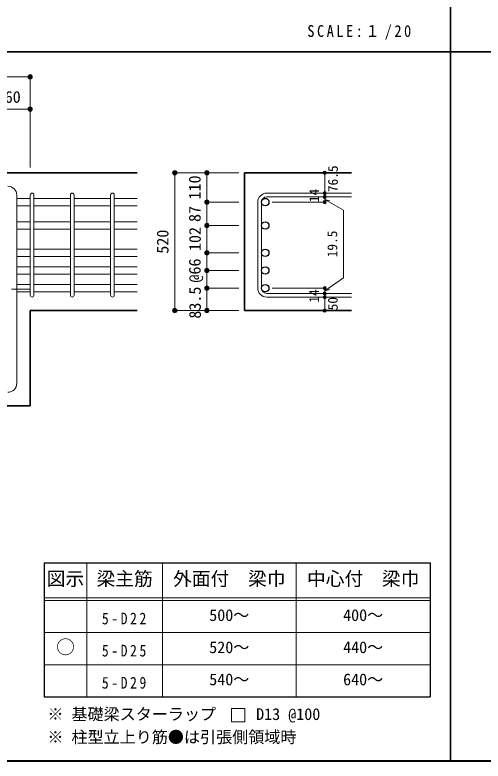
# Model space of a CAD drawing. Units: millimetres at full size, sheet at 1:20; some dimension numbers follow another scale. Extents: x -3982 to 3969, y -2797 to 2801.
# Drawn here: x -2376 to -628, y -2797 to -10 of the extents above; entities that cross this region are included whole.
import ezdxf
from ezdxf.enums import TextEntityAlignment as Align

# ---------------------------------------------------------------- set-up
doc = ezdxf.new("R2010")
doc.units = ezdxf.units.MM
doc.header["$LTSCALE"] = 20
doc.header["$PDMODE"] = 32
doc.header["$PDSIZE"] = 12
doc.linetypes.add('CHAIN1', pattern=[8, 5, -1, 1, -1])
for name, color, linetype, lineweight in [('6-1_躯体線', 2, 'Continuous', 35), ('6-4_フープ', 7, 'Continuous', 18), ('6-5_梁主筋', 7, 'Continuous', 18), ('6-6_S.T.P.', 7, 'Continuous', 18), ('6-7_文字', 7, 'Continuous', 18), ('6-D_寸法', 4, 'Continuous', 9), ('6-E_枠', 7, 'Continuous', 18), ('F-0_枠', 6, 'Continuous', 40)]:
    doc.layers.add(name, color=color, linetype=linetype, lineweight=lineweight)
doc.styles.add('ＭＳ ゴシック', font='')
doc.styles.get('ＭＳ ゴシック').set_extended_font_data('MS Gothic')

msp = doc.modelspace()

# ---------------------------------------------------------------- linework, layer by layer
at = {"layer": '6-1_躯体線'}
for p, q in [((-1918.87, -599.67), (-3188.87, -599.67)), ((-1519.2, -599.67), (-1119.2, -599.67)), ((-1519.2, -599.67), (-1519.2, -1114.17)), ((-1918.87, -1114.17), (-2318.87, -1114.17)), ((-2318.87, -1469.67), (-2318.87, -1114.17)), ((-1519.2, -1114.17), (-1119.2, -1114.17)), ((-2318.87, -1469.67), (-2538.37, -1469.67))]:
    msp.add_line(p, q, dxfattribs=at)
at = {"layer": '6-4_フープ'}
msp.add_line((-2368.87, -1386.17), (-2368.87, -683.17), dxfattribs=at)
for centre, start, end in [((-2402.37, -683.17), 0, 90), ((-2402.37, -1386.17), 270, 0)]:
    msp.add_arc(centre, 33.5, start, end, dxfattribs=at)
at = {"layer": '6-5_梁主筋'}
for p, q in [((-2318.87, -695.28), (-2368.87, -695.28)), ((-2168.87, -695.28), (-2304.87, -695.28)), ((-2018.87, -695.28), (-2154.87, -695.28)), ((-1918.87, -695.28), (-2004.87, -695.28)), ((-2318.87, -723.28), (-2368.87, -723.28)), ((-2168.87, -723.28), (-2304.87, -723.28)), ((-2018.87, -723.28), (-2154.87, -723.28)), ((-1918.87, -723.28), (-2004.87, -723.28)), ((-2318.87, -782.67), (-2368.87, -782.67)), ((-2168.87, -782.67), (-2304.87, -782.67)), ((-2018.87, -782.67), (-2154.87, -782.67)), ((-1918.87, -782.67), (-2004.87, -782.67)), ((-2318.87, -810.67), (-2368.87, -810.67)), ((-2168.87, -810.67), (-2304.87, -810.67)), ((-2018.87, -810.67), (-2154.87, -810.67)), ((-1918.87, -810.67), (-2004.87, -810.67)), ((-2318.87, -884.67), (-2368.87, -884.67)), ((-2168.87, -884.67), (-2304.87, -884.67)), ((-2018.87, -884.67), (-2154.87, -884.67)), ((-1918.87, -884.67), (-2004.87, -884.67)), ((-2318.87, -912.67), (-2368.87, -912.67)), ((-2168.87, -912.67), (-2304.87, -912.67)), ((-2018.87, -912.67), (-2154.87, -912.67)), ((-1918.87, -912.67), (-2004.87, -912.67)), ((-2318.87, -950.67), (-2368.87, -950.67)), ((-2168.87, -950.67), (-2304.87, -950.67)), ((-2018.87, -950.67), (-2154.87, -950.67)), ((-1918.87, -950.67), (-2004.87, -950.67)), ((-2318.87, -978.67), (-2368.87, -978.67)), ((-2168.87, -978.67), (-2304.87, -978.67)), ((-2018.87, -978.67), (-2154.87, -978.67)), ((-1918.87, -978.67), (-2004.87, -978.67)), ((-2318.87, -1016.67), (-2368.87, -1016.67)), ((-2168.87, -1016.67), (-2304.87, -1016.67)), ((-2018.87, -1016.67), (-2154.87, -1016.67)), ((-1918.87, -1016.67), (-2004.87, -1016.67)), ((-2318.87, -1044.67), (-2368.87, -1044.67)), ((-2168.87, -1044.67), (-2304.87, -1044.67)), ((-2018.87, -1044.67), (-2154.87, -1044.67)), ((-1918.87, -1044.67), (-2004.87, -1044.67))]:
    msp.add_line(p, q, dxfattribs=at)
at = {"layer": '6-5_梁主筋', "color": 3, "lineweight": 25}
for centre in [(-1441.2, -709.28), (-1441.2, -796.67), (-1441.2, -898.67), (-1441.2, -964.67), (-1441.2, -1030.67)]:
    msp.add_circle(centre, 14, dxfattribs=at)
at = {"layer": '6-6_S.T.P.'}
for p, q in [((-2318.87, -1057.17), (-2318.87, -683.17)), ((-2318.87, -1057.17), (-2318.87, -683.17)), ((-2318.87, -1057.17), (-2318.87, -683.17)), ((-2318.87, -1057.17), (-2318.87, -683.17)), ((-2304.87, -1057.17), (-2304.87, -683.17)), ((-2304.87, -1057.17), (-2304.87, -683.17)), ((-2304.87, -1057.17), (-2304.87, -683.17)), ((-2304.87, -1057.17), (-2304.87, -683.17)), ((-2168.87, -1057.17), (-2168.87, -683.17)), ((-2154.87, -1057.17), (-2154.87, -683.17)), ((-2018.87, -1057.17), (-2018.87, -683.17)), ((-2004.87, -1057.17), (-2004.87, -683.17)), ((-1435.7, -675.78), (-1119.2, -675.78)), ((-1435.7, -689.78), (-1119.2, -689.78)), ((-1469.2, -709.28), (-1469.2, -1030.67)), ((-1455.2, -709.28), (-1455.2, -1030.67)), ((-1435.7, -1050.17), (-1119.2, -1050.17)), ((-1435.7, -1064.17), (-1119.2, -1064.17))]:
    msp.add_line(p, q, dxfattribs=at)
for centre, radius, start, end in [((-2311.87, -682.78), 7, 0, 180), ((-2311.87, -682.78), 7, 0, 180), ((-2311.87, -682.78), 7, 0, 180), ((-2311.87, -682.78), 7, 0, 180), ((-2161.87, -682.78), 7, 0, 180), ((-2011.87, -682.78), 7, 0, 180), ((-1435.7, -709.28), 33.5, 90, 180), ((-1435.7, -709.28), 19.5, 90, 180), ((-1435.7, -1030.67), 33.5, 180, 270), ((-1435.7, -1030.67), 19.5, 180, 270), ((-2311.87, -1057.17), 7, 180, 0), ((-2311.87, -1057.17), 7, 180, 0), ((-2311.87, -1057.17), 7, 180, 0), ((-2311.87, -1057.17), 7, 180, 0), ((-2161.87, -1057.17), 7, 180, 0), ((-2011.87, -1057.17), 7, 180, 0)]:
    msp.add_arc(centre, radius, start, end, dxfattribs=at)
at = {"layer": '6-7_文字'}
msp.add_lwpolyline([(-1567.39, -2649.9), (-1517.39, -2649.9), (-1517.39, -2599.9), (-1567.39, -2599.9)], close=True, dxfattribs=at)
at = {"layer": '6-D_寸法'}
for p, q in [((-3188.87, -241.65), (-2318.87, -241.65)), ((-2318.87, -241.65), (-2318.87, -361.65)), ((-2318.87, -361.65), (-2478.87, -361.65)), ((-2318.87, -361.65), (-2318.87, -579.67)), ((-2318.87, -361.65), (-2318.87, -579.67)), ((-1779.2, -599.67), (-1659.2, -599.67)), ((-1779.2, -1114.17), (-1779.2, -599.67)), ((-1659.2, -599.67), (-1539.2, -599.67)), ((-1659.2, -599.67), (-1659.2, -709.28)), ((-1219.2, -709.28), (-1219.2, -599.67)), ((-1659.2, -709.28), (-1539.2, -709.28)), ((-1659.2, -709.28), (-1659.2, -786.67)), ((-1219.2, -709.28), (-1415.29, -709.28)), ((-1219.2, -698.96), (-1199.88, -704.13)), ((-1219.2, -698.96), (-1149.14, -739.41)), ((-1149.14, -739.41), (-1149.14, -991.97)), ((-1659.2, -786.67), (-1659.2, -1030.67)), ((-1659.2, -796.67), (-1539.2, -796.67)), ((-1659.2, -898.67), (-1539.2, -898.67)), ((-1659.2, -964.67), (-1539.2, -964.67)), ((-1219.2, -1040.42), (-1149.14, -991.97)), ((-1219.2, -1030.67), (-1415.29, -1030.67)), ((-1219.2, -1114.17), (-1219.2, -1030.67)), ((-1219.2, -1040.42), (-1199.88, -1035.25)), ((-1779.2, -1114.17), (-1659.2, -1114.17)), ((-1779.2, -1114.17), (-1669.33, -1114.17)), ((-1659.2, -1114.17), (-1539.2, -1114.17))]:
    msp.add_line(p, q, dxfattribs=at)
at = {"layer": '6-D_寸法', "linetype": 'CHAIN1'}
msp.add_line((-3188.87, -1034.67), (-2318.87, -1034.67), dxfattribs=at)
at = {"layer": '6-D_寸法'}
msp.add_lwpolyline([(-1659.2, -1114.17), (-1659.2, -1030.67), (-1539.2, -1030.67)], dxfattribs=at)
for centre, radius in [((-2318.87, -241.65), 8), ((-2318.87, -241.65), 7.2), ((-2318.87, -241.65), 6.4), ((-2318.87, -241.65), 5.6), ((-2318.87, -241.65), 4.8), ((-2318.87, -241.65), 4), ((-2318.87, -241.65), 3.2), ((-2318.87, -241.65), 2.4), ((-2318.87, -241.65), 1.6), ((-2318.87, -241.65), 0.8), ((-2318.87, -361.65), 8), ((-2318.87, -361.65), 7.2), ((-2318.87, -361.65), 6.4), ((-2318.87, -361.65), 5.6), ((-2318.87, -361.65), 4.8), ((-2318.87, -361.65), 4), ((-2318.87, -361.65), 3.2), ((-2318.87, -361.65), 2.4), ((-2318.87, -361.65), 1.6), ((-2318.87, -361.65), 0.8), ((-1779.2, -599.67), 8), ((-1779.2, -599.67), 7.2), ((-1779.2, -599.67), 6.4), ((-1779.2, -599.67), 5.6), ((-1779.2, -599.67), 4.8), ((-1779.2, -599.67), 4), ((-1779.2, -599.67), 3.2), ((-1779.2, -599.67), 2.4), ((-1779.2, -599.67), 1.6), ((-1779.2, -599.67), 0.8), ((-1659.2, -599.67), 8), ((-1659.2, -599.67), 7.2), ((-1659.2, -599.67), 6.4), ((-1659.2, -599.67), 5.6), ((-1659.2, -599.67), 4.8), ((-1659.2, -599.67), 4), ((-1659.2, -599.67), 3.2), ((-1659.2, -599.67), 2.4), ((-1659.2, -599.67), 1.6), ((-1659.2, -599.67), 0.8), ((-1219.2, -599.67), 4), ((-1219.2, -599.67), 3.6), ((-1219.2, -599.67), 3.2), ((-1219.2, -599.67), 2.8), ((-1219.2, -599.67), 2.4), ((-1219.2, -599.67), 2), ((-1219.2, -599.67), 1.6), ((-1219.2, -599.67), 1.2), ((-1219.2, -599.67), 0.8), ((-1219.2, -599.67), 0.4), ((-1219.2, -675.78), 4), ((-1219.2, -689.78), 4), ((-1219.2, -675.78), 3.6), ((-1219.2, -689.78), 3.6), ((-1219.2, -675.78), 3.2), ((-1219.2, -689.78), 3.2), ((-1219.2, -675.78), 2.8), ((-1219.2, -689.78), 2.8), ((-1219.2, -675.78), 2.4), ((-1219.2, -689.78), 2.4), ((-1219.2, -675.78), 2), ((-1219.2, -689.78), 2), ((-1219.2, -675.78), 1.6), ((-1219.2, -689.78), 1.6), ((-1219.2, -675.78), 1.2), ((-1219.2, -689.78), 1.2), ((-1219.2, -675.78), 0.8), ((-1219.2, -689.78), 0.8), ((-1219.2, -675.78), 0.4), ((-1219.2, -689.78), 0.4), ((-1659.2, -709.28), 8), ((-1659.2, -709.28), 7.2), ((-1659.2, -709.28), 6.4), ((-1659.2, -709.28), 5.6), ((-1659.2, -709.28), 4.8), ((-1659.2, -709.28), 4), ((-1659.2, -709.28), 3.2), ((-1659.2, -709.28), 2.4), ((-1659.2, -709.28), 1.6), ((-1659.2, -709.28), 0.8), ((-1219.2, -709.28), 4), ((-1219.2, -709.28), 3.6), ((-1219.2, -709.28), 3.2), ((-1219.2, -709.28), 2.8), ((-1219.2, -709.28), 2.4), ((-1219.2, -709.28), 2), ((-1219.2, -709.28), 1.6), ((-1219.2, -709.28), 1.2), ((-1219.2, -709.28), 0.8), ((-1219.2, -709.28), 0.4), ((-1659.2, -796.67), 8), ((-1659.2, -796.67), 7.2), ((-1659.2, -796.67), 6.4), ((-1659.2, -796.67), 5.6), ((-1659.2, -796.67), 4.8), ((-1659.2, -796.67), 4), ((-1659.2, -796.67), 3.2), ((-1659.2, -796.67), 2.4), ((-1659.2, -796.67), 1.6), ((-1659.2, -796.67), 0.8), ((-1659.2, -898.67), 8), ((-1659.2, -898.67), 7.2), ((-1659.2, -898.67), 6.4), ((-1659.2, -898.67), 5.6), ((-1659.2, -898.67), 4.8), ((-1659.2, -898.67), 4), ((-1659.2, -898.67), 3.2), ((-1659.2, -898.67), 2.4), ((-1659.2, -898.67), 1.6), ((-1659.2, -898.67), 0.8), ((-1659.2, -964.67), 8), ((-1659.2, -964.67), 7.2), ((-1659.2, -964.67), 6.4), ((-1659.2, -964.67), 5.6), ((-1659.2, -964.67), 4.8), ((-1659.2, -964.67), 4), ((-1659.2, -964.67), 3.2), ((-1659.2, -964.67), 2.4), ((-1659.2, -964.67), 1.6), ((-1659.2, -964.67), 0.8), ((-1659.2, -1030.67), 8), ((-1659.2, -1030.67), 7.2), ((-1659.2, -1030.67), 6.4), ((-1659.2, -1030.67), 5.6), ((-1659.2, -1030.67), 4.8), ((-1659.2, -1030.67), 4), ((-1659.2, -1030.67), 3.2), ((-1659.2, -1030.67), 2.4), ((-1659.2, -1030.67), 1.6), ((-1659.2, -1030.67), 0.8), ((-1219.2, -1030.67), 4), ((-1219.2, -1030.67), 3.6), ((-1219.2, -1030.67), 3.2), ((-1219.2, -1030.67), 2.8), ((-1219.2, -1030.67), 2.4), ((-1219.2, -1030.67), 2), ((-1219.2, -1030.67), 1.6), ((-1219.2, -1030.67), 1.2), ((-1219.2, -1030.67), 0.8), ((-1219.2, -1030.67), 0.4), ((-1219.2, -1050.17), 4), ((-1219.2, -1050.17), 3.6), ((-1219.2, -1050.17), 3.2), ((-1219.2, -1050.17), 2.8), ((-1219.2, -1050.17), 2.4), ((-1219.2, -1050.17), 2), ((-1219.2, -1050.17), 1.6), ((-1219.2, -1050.17), 1.2), ((-1219.2, -1050.17), 0.8), ((-1219.2, -1050.17), 0.4), ((-1219.2, -1064.17), 4), ((-1219.2, -1064.17), 3.6), ((-1219.2, -1064.17), 3.2), ((-1219.2, -1064.17), 2.8), ((-1219.2, -1064.17), 2.4), ((-1219.2, -1064.17), 2), ((-1219.2, -1064.17), 1.6), ((-1219.2, -1064.17), 1.2), ((-1219.2, -1064.17), 0.8), ((-1219.2, -1064.17), 0.4), ((-1779.2, -1114.17), 8), ((-1779.2, -1114.17), 7.2), ((-1779.2, -1114.17), 6.4), ((-1779.2, -1114.17), 5.6), ((-1779.2, -1114.17), 4.8), ((-1779.2, -1114.17), 4), ((-1779.2, -1114.17), 3.2), ((-1779.2, -1114.17), 2.4), ((-1779.2, -1114.17), 1.6), ((-1779.2, -1114.17), 0.8), ((-1659.2, -1114.17), 8), ((-1659.2, -1114.17), 7.2), ((-1659.2, -1114.17), 6.4), ((-1659.2, -1114.17), 5.6), ((-1659.2, -1114.17), 4.8), ((-1659.2, -1114.17), 4), ((-1659.2, -1114.17), 3.2), ((-1659.2, -1114.17), 2.4), ((-1659.2, -1114.17), 1.6), ((-1659.2, -1114.17), 0.8), ((-1219.2, -1114.17), 4), ((-1219.2, -1114.17), 3.6), ((-1219.2, -1114.17), 3.2), ((-1219.2, -1114.17), 2.8), ((-1219.2, -1114.17), 2.4), ((-1219.2, -1114.17), 2), ((-1219.2, -1114.17), 1.6), ((-1219.2, -1114.17), 1.2), ((-1219.2, -1114.17), 0.8), ((-1219.2, -1114.17), 0.4)]:
    msp.add_circle(centre, radius, dxfattribs=at)
at = {"layer": '6-D_寸法', "color": 7}
for p in [(-2318.87, -241.65), (-2318.87, -361.65), (-1779.2, -599.67), (-1779.2, -599.67), (-1659.2, -599.67), (-1219.2, -599.67), (-1219.2, -675.78), (-1219.2, -689.78), (-1659.2, -709.28), (-1219.2, -709.28), (-1659.2, -796.67), (-1659.2, -898.67), (-1659.2, -964.67), (-1659.2, -1030.67), (-1219.2, -1030.67), (-1219.2, -1050.17), (-1219.2, -1064.17), (-1779.2, -1114.17), (-1659.2, -1114.17), (-1219.2, -1114.17)]:
    msp.add_point(p, dxfattribs=at)
at = {"layer": '6-E_枠', "color": 3, "lineweight": 25}
for p, q in [((-2267.02, -2056.95), (-2267.02, -2556.95)), ((-2267.02, -2056.95), (-825.33, -2056.95)), ((-825.33, -2056.95), (-825.33, -2556.95)), ((-2267.02, -2556.95), (-825.33, -2556.95))]:
    msp.add_line(p, q, dxfattribs=at)
at = {"layer": '6-E_枠'}
for p, q in [((-2107.02, -2056.95), (-2107.02, -2556.95)), ((-1825.33, -2056.95), (-1825.33, -2556.95)), ((-1325.33, -2056.95), (-1325.33, -2556.95)), ((-2267.02, -2186.95), (-825.33, -2186.95)), ((-2267.02, -2196.95), (-825.33, -2196.95)), ((-2267.02, -2316.95), (-825.33, -2316.95)), ((-2267.02, -2436.95), (-825.33, -2436.95))]:
    msp.add_line(p, q, dxfattribs=at)
at = {"layer": 'F-0_枠', "color": 2, "lineweight": 35}
for p, q in [((-749.76, 2800.77), (-749.76, -2796.83)), ((-3981.92, -148.03), (2482.4, -148.03))]:
    msp.add_line(p, q, dxfattribs=at)
at = {"layer": 'F-0_枠'}
msp.add_line((3969.4, -2796.83), (-3981.92, -2796.83), dxfattribs=at)

# ---------------------------------------------------------------- texts
at = {"layer": '6-7_文字', "color": 2, "style": 'ＭＳ ゴシック'}
for s, p in [('図示', (-2257.02, -2156.95)), ('梁主筋', (-2071.17, -2156.95)), ('外面付\u3000梁巾', (-1785.33, -2156.95)), ('中心付\u3000梁巾', (-1285.33, -2156.95)), ('○', (-2222.02, -2411.95))]:
    msp.add_text(s, height=51.32, dxfattribs=at).set_placement(p, align=Align.BOTTOM_LEFT)
at = {"layer": '6-7_文字', "style": 'ＭＳ ゴシック'}
for s, p in [('500～', (-1650.33, -2286.95)), ('400～', (-1150.33, -2286.95)), ('520～', (-1650.33, -2406.95)), ('440～', (-1150.33, -2406.95)), ('540～', (-1650.33, -2526.95)), ('640～', (-1150.33, -2526.95)), ('※ 基礎梁スターラップ     D13 @100', (-2254.64, -2656.67)), ('※ 柱型立上り筋●は引張側領域時', (-2254.64, -2742.34))]:
    msp.add_text(s, height=43.99, dxfattribs=at).set_placement(p, align=Align.BOTTOM_LEFT)
at = {"layer": '6-7_文字', "color": 2, "insert": (-1283.99, -103.03), "char_height": 43.99, "attachment_point": 7, "style": 'ＭＳ ゴシック'}
msp.add_mtext('\\T1.34;\\W0.9;SCALE:１/20', dxfattribs=at)
at = {"layer": '6-7_文字', "char_height": 43.99, "attachment_point": 7, "style": 'ＭＳ ゴシック'}
for s, insert in [('\\T1.38;\\W0.85;5-D22', (-2051.17, -2286.95)), ('\\T1.38;\\W0.85;5-D25', (-2051.17, -2406.95)), ('\\T1.38;\\W0.85;5-D29', (-2051.17, -2526.95))]:
    msp.add_mtext(s, dxfattribs=dict(at, insert=insert))
at = {"layer": '6-D_寸法', "style": 'ＭＳ ゴシック'}
msp.add_text('160', height=43.99, dxfattribs=at).set_placement((-2443.87, -351.65), align=Align.BOTTOM_LEFT)
for s, height, p in [('76.5', 36.66, (-1159.2, -672.03)), ('110', 43.99, (-1669.31, -699.46)), ('14', 36.66, (-1229.2, -709.67)), ('87', 43.99, (-1669.28, -783.44)), ('102', 43.99, (-1668.58, -892.07)), ('520', 43.99, (-1789.2, -901.92)), ('19.5', 36.66, (-1161.45, -915.44)), ('@66', 43.99, (-1669.2, -1009.67)), ('83.5', 43.99, (-1668.37, -1144.54)), ('14', 36.66, (-1229.59, -1084.86)), ('50', 36.66, (-1159.53, -1113.5))]:
    msp.add_text(s, height=height, rotation=90, dxfattribs=at).set_placement(p, align=Align.BOTTOM_LEFT)

doc.saveas('drawing.dxf')
